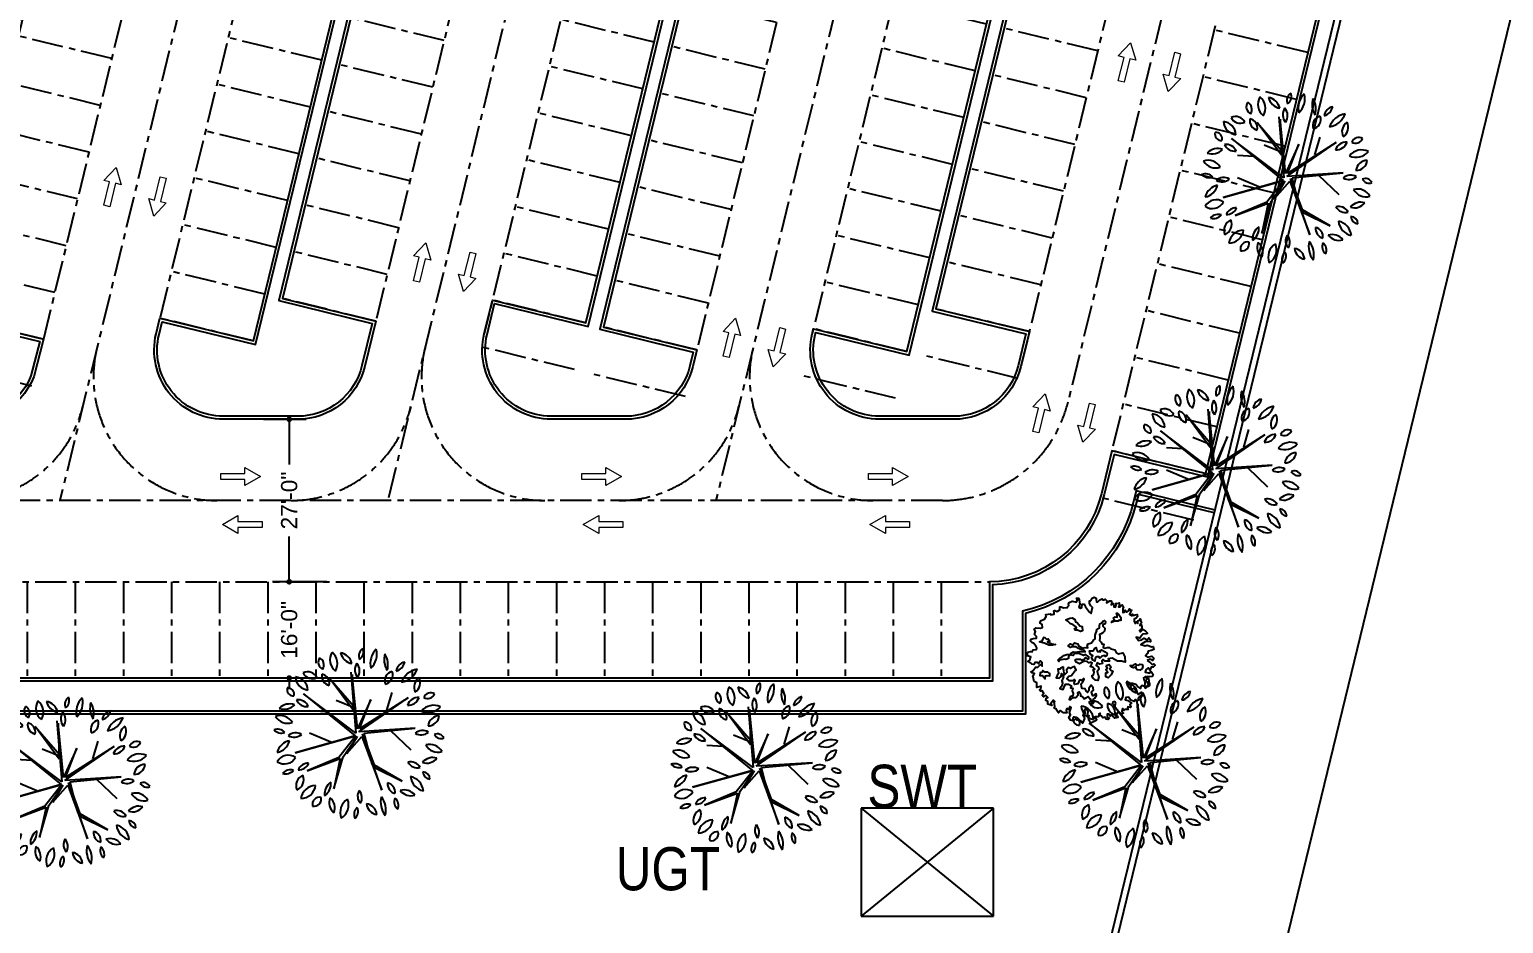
# Model space of a CAD drawing. Header units: inches. Extents: x -48022 to 80112, y -8164 to 5118.
# Drawn here: x 68149 to 71091, y -1528 to 255 of the extents above; entities that cross this region are included whole.
import ezdxf

# ---------------------------------------------------------------- set-up
doc = ezdxf.new("R2010")
doc.units = ezdxf.units.IN
doc.header["$LTSCALE"] = 10
doc.header["$PDMODE"] = 32
doc.linetypes.add('Amconstr', pattern=[9999, 9999, 0])
doc.linetypes.add('CENTER', pattern=[2, 1.25, -0.25, 0.25, -0.25])
doc.layers.add('07--DIM-3', color=3, linetype='Continuous', lineweight=35)
doc.layers.add('1_CAR', color=1, linetype='Continuous', lineweight=0)
for name, color, linetype in [('1_DIM', 1, 'Continuous'), ('1_TEXT', 3, 'Continuous'), ('FURN', 6, 'Continuous'), ('GC', 3, 'Continuous'), ('PLOT LINE', 3, 'Continuous'), ('ROAD CL', 251, 'CENTER'), ('roads & footpath', 161, 'Continuous'), ('trees', 109, 'Continuous'), ('WALL', 4, 'Continuous')]:
    doc.layers.add(name, color=color, linetype=linetype)
doc.styles.add('ARC_IMP 001 1_1', font='ARIALN.TTF', dxfattribs={"height": 0.078125})
doc.styles.get("Standard").update_dxf_attribs({"font": 'sanss___.ttf'})
doc.styles.add('TIME NEW', font='times.ttf')
doc.dimstyles.new('Copy of Dim 1-32', dxfattribs={"dimtxt": 120, "dimasz": 96, "dimexe": 96, "dimexo": 96, "dimgap": 24, "dimtad": 1, "dimdec": 0, "dimzin": 3, "dimdsep": 46, "dimlunit": 4, "dimtxsty": 'TIME NEW', "dimblk": 'ARCHTICK', "dimcen": 24, "dimdle": 96, "dimclrd": 1, "dimclre": 1, "dimclrt": 3, "dimadec": 0, "dimazin": 0, "dimtfac": 1, "dimtdec": 0, "dimtofl": 0, "dimtmove": 0, "dimatfit": 3, "dimfxl": 0, "dimtolj": 1, "dimtzin": 0, "dimarcsym": 0})
doc.dimstyles.new('STANDARD_WS', dxfattribs={"dimscale": 180, "dimtxt": 0.18, "dimasz": 0.0625, "dimexe": 0.1875, "dimexo": 0.0625, "dimgap": 0.09375, "dimtad": 0, "dimdec": 0, "dimzin": 3, "dimdsep": 46, "dimlunit": 4, "dimtxsty": 'Standard', "dimblk": 'DOT', "dimcen": 0.09375, "dimadec": 3, "dimazin": 0, "dimtfac": 1, "dimtdec": 0, "dimtofl": 0, "dimtmove": 1, "dimatfit": 3, "dimldrblk": 'CLOSED', "dimfxl": 0, "dimfrac": 2, "dimtolj": 1, "dimtzin": 3, "dimarcsym": 0})

# ---------------------------------------------------------------- blocks, each defined once
blk = doc.blocks.new('Arpls009')
at = {"color": 0, "linetype": 'ByBlock'}
for centre, radius, start, end in [((-0.1879, 0.4072), 0.0451, 146.81507, 244.01934), ((-0.2454, 0.3913), 0.0451, 326.81507, 64.01934), ((-0.0818, 0.4209), 0.0835, 149.47372, 231.75859), ((-0.2053, 0.3978), 0.0835, 329.47372, 51.75859), ((-0.1188, 0.3807), 0.0817, 12.30595, 79.6849), ((-0.0244, 0.4785), 0.0817, 192.30595, 259.6849), ((0.0543, 0.4431), 0.0524, 125.40933, 202.71009), ((-0.0244, 0.4656), 0.0524, 305.40933, 22.71009), ((0.1814, 0.3992), 0.1138, 133.81169, 194.30773), ((-0.0076, 0.4532), 0.1138, 313.81169, 14.30773), ((0.2618, 0.4218), 0.1143, 163.46423, 212.79056), ((0.056, 0.3924), 0.1143, 343.46423, 32.79056), ((-0.2939, 0.2921), 0.0582, 25.45365, 116.6852), ((-0.2675, 0.3691), 0.0582, 205.45365, 296.6852), ((0.045, 0.3605), 0.0664, 145.52478, 220.83273), ((-0.06, 0.3547), 0.0664, 325.52478, 40.83273), ((0.2086, 0.2975), 0.0573, 103.89139, 198.90395), ((0.1406, 0.3345), 0.0573, 283.89139, 18.90395), ((0.201, 0.4205), 0.0672, 284.10036, 348.46502), ((0.2832, 0.3419), 0.0672, 104.10036, 168.46502), ((0.2278, 0.406), 0.1178, 280.30051, 340.44765), ((0.3598, 0.2507), 0.1178, 100.30051, 160.44765), ((-0.3769, 0.2482), 0.0369, 163.49335, 274.46973), ((-0.4094, 0.2219), 0.0369, 343.49335, 94.46973), ((-0.3747, 0.2404), 0.0818, 3.31893, 83.19036), ((-0.2834, 0.3264), 0.0818, 183.31893, 263.19036), ((-0.1575, 0.3266), 0.0557, 168.8066, 257.6391), ((-0.2241, 0.283), 0.0557, 348.8066, 77.6391), ((0.3845, 0.2632), 0.064, 122.58174, 207.17999), ((0.293, 0.2879), 0.064, 302.58174, 27.17999), ((-0.3491, 0.1264), 0.0631, 22.57231, 98.33354), ((-0.3, 0.2131), 0.0631, 202.57231, 278.33354), ((0.3454, 0.1362), 0.0663, 86.02822, 161.36976), ((0.2872, 0.2236), 0.0663, 266.02822, 341.36976), ((0.4176, 0.184), 0.0446, 59.98145, 155.66759), ((0.3993, 0.241), 0.0446, 239.98145, 335.66759), ((-0.4516, 0.0173), 0.08, 30.94824, 110.57839), ((-0.4111, 0.1333), 0.08, 210.94824, 290.57839), ((-0.3989, 0.0802), 0.0847, 69.72014, 135.64891), ((-0.4301, 0.2189), 0.0847, 249.72014, 315.64891), ((0.4345, 0.0653), 0.0919, 64.73526, 140.57812), ((0.4027, 0.2068), 0.0919, 244.73526, 320.57812), ((0.4014, 0.1041), 0.0659, 270.25287, 353.52208), ((0.4672, 0.0308), 0.0659, 90.25287, 173.52208), ((-0.4709, -0.044), 0.063, 44.25765, 108.59266), ((-0.4458, 0.0597), 0.063, 224.25765, 288.59266), ((0.3704, -0.0534), 0.065, 58.87476, 131.21352), ((0.3611, 0.0511), 0.065, 238.87476, 311.21352), ((-0.3814, -0.138), 0.0923, 100.87616, 165.44791), ((-0.4882, -0.0241), 0.0923, 280.87616, 345.44791), ((-0.3635, -0.0721), 0.0699, 60.50949, 129.29199), ((-0.3733, 0.0428), 0.0699, 240.50949, 309.29199), ((0.4116, -0.1499), 0.0814, 29.1952, 106.7189), ((0.4593, -0.0323), 0.0814, 209.1952, 286.7189), ((0.4546, -0.0526), 0.0446, 28.19814, 112.19179), ((0.4771, 0.0098), 0.0446, 208.19814, 292.19179), ((-0.4068, -0.2036), 0.0728, 54.97446, 151.37923), ((-0.4289, -0.1091), 0.0728, 234.97446, 331.37923), ((0.3003, -0.2335), 0.0644, 28.80716, 103.91988), ((0.4294, -0.2199), 0.0753, 71.37117, 141.75354), ((0.3943, -0.1019), 0.0753, 251.37117, 321.75354), ((-0.3945, -0.2737), 0.0584, 71.81925, 140.08176), ((-0.421, -0.1808), 0.0584, 251.81925, 320.08176), ((-0.2964, -0.3071), 0.065, 113.47529, 203.45596), ((-0.3819, -0.2733), 0.065, 293.47529, 23.45596), ((-0.2917, -0.2402), 0.0625, 87.17243, 157.23647), ((-0.3462, -0.1536), 0.0625, 267.17243, 337.23647), ((0.3413, -0.1399), 0.0644, 208.80716, 283.91988), ((0.3967, -0.2432), 0.0968, 186.54869, 256.89113), ((0.2786, -0.3485), 0.0968, 6.54869, 76.89113), ((0.4147, -0.2278), 0.0422, 179.25572, 267.62866), ((0.3708, -0.2694), 0.0422, 359.25572, 87.62866), ((-0.2456, -0.3948), 0.0888, 91.63276, 172.02679), ((-0.3361, -0.2936), 0.0888, 271.63276, 352.02679), ((-0.117, -0.3551), 0.0799, 122.88731, 186.72533), ((-0.2398, -0.2973), 0.0799, 302.88731, 6.72533), ((0.0574, -0.3677), 0.0628, 148.78766, 221.59771), ((-0.0432, -0.3769), 0.0628, 328.78766, 41.59771), ((0.2261, -0.2967), 0.0586, 173.64998, 254.65145), ((0.1524, -0.3467), 0.0586, 353.64998, 74.65145), ((0.2624, -0.4126), 0.0806, 38.69621, 106.24154), ((0.3027, -0.2848), 0.0806, 218.69621, 286.24154), ((-0.2262, -0.4156), 0.041, 76.54191, 193.47743), ((-0.2566, -0.3852), 0.041, 256.54191, 13.47743), ((-0.094, -0.405), 0.0759, 159.11699, 230.36062), ((-0.2133, -0.4364), 0.0759, 339.11699, 50.36062), ((-0.0156, -0.4614), 0.0906, 122.11699, 201.72753), ((-0.1479, -0.4182), 0.0906, 302.11699, 21.72753), ((0.1166, -0.4051), 0.0705, 185.31956, 260.41897), ((0.0347, -0.4812), 0.0705, 5.31956, 80.41897), ((0.2511, -0.4027), 0.1233, 165.20711, 218.32175), ((0.0351, -0.4477), 0.1233, 345.20711, 38.32175), ((0.2599, -0.4013), 0.0536, 156.77542, 231.28797), ((0.1771, -0.422), 0.0536, 336.77542, 51.28797), ((0.0258, -0.4742), 0.0521, 129.74751, 206.0709), ((-0.0543, -0.4571), 0.0521, 309.74751, 26.0709)]:
    blk.add_arc(centre, radius, start, end, dxfattribs=at)
at = {"layer": 'trees', "color": 25, "linetype": 'ByBlock'}
for p, q in [((-0.0441, 0.3483), (-0.016, -0.0035)), ((-0.03, 0.1279), (-0.1696, 0.3167)), ((-0.1696, 0.3167), (-0.016, 0.1384)), ((-0.0054, 0.0211), (-0.0371, 0.3343)), ((-0.0371, 0.3343), (-0.03, 0.1279)), ((-0.016, -0.0035), (-0.3185, 0.2229)), ((-0.3185, 0.2229), (-0.0195, -0.0199)), ((-0.016, 0.1384), (-0.1297, 0.1842)), ((0.0708, 0.1912), (-0.0054, 0.0211)), ((0.0016, 0.0036), (0.2866, 0.2006)), ((0.2866, 0.2006), (0.0052, 0.0211)), ((0.0052, 0.0211), (0.0708, 0.1912)), ((0.1635, 0.129), (0.194, 0.2311)), ((-0.1871, 0.1185), (-0.2832, 0.1243)), ((0.3276, 0.0247), (0.0016, 0.0036)), ((0.0333, -0.0035), (0.3276, 0.0247)), ((0.1847, 0.0118), (0.3019, -0.0996)), ((-0.0195, -0.0199), (-0.3666, -0.1172)), ((-0.3666, -0.1172), (-0.016, -0.0199)), ((-0.1507, -0.0598), (-0.2832, -0.0035)), ((-0.016, -0.0199), (-0.1133, -0.1442)), ((-0.0898, -0.1407), (-0.0089, -0.0234)), ((-0.0089, -0.0234), (-0.0675, -0.1207)), ((-0.0675, -0.1207), (0.0192, -0.0234)), ((0.0192, -0.0234), (0.1341, -0.333)), ((0.1341, -0.333), (0.0227, -0.007)), ((0.0227, -0.007), (0.0955, -0.204)), ((0.0779, -0.1806), (0.0333, -0.0035)), ((-0.1133, -0.1442), (-0.2974, -0.2216)), ((-0.2974, -0.2216), (-0.1062, -0.1512)), ((-0.1438, -0.326), (-0.0898, -0.1407)), ((-0.1062, -0.1512), (-0.1438, -0.326)), ((0.2514, -0.2814), (0.0779, -0.1806)), ((0.0955, -0.204), (0.2514, -0.2814))]:
    blk.add_line(p, q, dxfattribs=at)
blk = doc.blocks.new('*U12')
at = {"layer": 'trees', "xscale": 345, "yscale": 345, "zscale": 345}
blk.add_blockref('Arpls009', (-0.5, 2), dxfattribs=at)
blk = doc.blocks.new('*U13')
at = {"layer": 'FURN', "color": 0, "linetype": 'ByBlock', "lineweight": -2}
for p in [(-993.6, -4080.8), (-1135.5, -4663.8), (-1277.4, -5246.7)]:
    blk.add_blockref('*U12', p, dxfattribs=at)
blk = doc.blocks.new('Arpls006')
at = {"color": 0, "linetype": 'ByBlock'}
for points in [[(0.447, -0.01), (0.473, -0.029), (0.486, -0.042), (0.499, -0.037), (0.509, -0.049), (0.495, -0.063), (0.479, -0.065), (0.468, -0.087), (0.453, -0.07), (0.436, -0.085), (0.431, -0.103), (0.468, -0.112), (0.459, -0.112), (0.477, -0.099), (0.493, -0.122), (0.486, -0.138), (0.466, -0.14), (0.45, -0.138), (0.441, -0.151), (0.432, -0.138), (0.418, -0.148), (0.423, -0.171), (0.447, -0.181), (0.452, -0.196), (0.466, -0.189), (0.464, -0.21), (0.455, -0.219), (0.437, -0.216), (0.421, -0.219), (0.404, -0.21), (0.395, -0.219), (0.393, -0.233), (0.373, -0.223), (0.355, -0.203), (0.328, -0.194), (0.305, -0.192), (0.285, -0.178), (0.294, -0.201), (0.325, -0.208), (0.314, -0.223), (0.325, -0.244), (0.337, -0.232), (0.362, -0.257), (0.377, -0.282), (0.4, -0.264), (0.409, -0.292), (0.391, -0.296), (0.373, -0.314), (0.382, -0.325), (0.362, -0.334), (0.352, -0.321), (0.341, -0.339), (0.316, -0.328), (0.298, -0.303), (0.275, -0.305), (0.271, -0.325), (0.291, -0.33), (0.32, -0.352), (0.307, -0.362), (0.318, -0.379), (0.314, -0.387), (0.291, -0.38), (0.289, -0.391), (0.294, -0.403), (0.282, -0.403), (0.267, -0.403), (0.261, -0.411), (0.248, -0.395), (0.244, -0.418), (0.257, -0.43), (0.237, -0.439), (0.23, -0.43), (0.207, -0.428), (0.196, -0.454), (0.209, -0.452), (0.212, -0.465), (0.185, -0.471), (0.178, -0.459), (0.158, -0.443), (0.15, -0.454), (0.14, -0.438), (0.126, -0.439), (0.126, -0.461), (0.146, -0.47), (0.135, -0.481), (0.119, -0.479), (0.108, -0.463), (0.092, -0.468), (0.08, -0.452), (0.06, -0.436), (0.071, -0.432), (0.056, -0.459), (0.031, -0.459), (0.024, -0.473), (0.037, -0.47), (0.045, -0.482), (0.04, -0.49), (-0.004, -0.511), (-0.02, -0.487), (-0.023, -0.463), (-0.017, -0.452), (-0.031, -0.441), (-0.026, -0.42), (-0.033, -0.402), (-0.046, -0.391), (-0.055, -0.411), (-0.05, -0.432), (-0.067, -0.447), (-0.06, -0.457), (-0.053, -0.473), (-0.069, -0.511), (-0.087, -0.493), (-0.101, -0.477), (-0.114, -0.487), (-0.126, -0.477), (-0.148, -0.491), (-0.166, -0.486), (-0.18, -0.465), (-0.166, -0.445), (-0.174, -0.425), (-0.166, -0.403), (-0.16, -0.387), (-0.171, -0.379), (-0.183, -0.403), (-0.194, -0.393), (-0.2, -0.406), (-0.196, -0.428), (-0.221, -0.428), (-0.246, -0.411), (-0.261, -0.428), (-0.271, -0.412), (-0.278, -0.398), (-0.296, -0.391), (-0.291, -0.38), (-0.294, -0.357), (-0.296, -0.344), (-0.291, -0.339), (-0.302, -0.327), (-0.323, -0.354), (-0.316, -0.37), (-0.348, -0.36), (-0.348, -0.339), (-0.364, -0.33), (-0.359, -0.311), (-0.347, -0.305), (-0.363, -0.289), (-0.38, -0.301), (-0.382, -0.301), (-0.393, -0.287), (-0.379, -0.275), (-0.393, -0.253), (-0.404, -0.255), (-0.412, -0.244), (-0.402, -0.239), (-0.4, -0.216), (-0.434, -0.225), (-0.434, -0.207), (-0.434, -0.189), (-0.445, -0.185), (-0.455, -0.178), (-0.458, -0.169), (-0.463, -0.14), (-0.468, -0.137), (-0.464, -0.133), (-0.454, -0.114), (-0.474, -0.108), (-0.482, -0.101), (-0.463, -0.09), (-0.445, -0.063), (-0.427, -0.063), (-0.404, -0.043), (-0.391, -0.056), (-0.391, -0.027), (-0.404, -0.013), (-0.422, -0.038), (-0.429, -0.027), (-0.45, -0.027), (-0.458, -0.043), (-0.475, -0.04), (-0.482, -0.033), (-0.506, -0.019), (-0.49, -0.008), (-0.482, 0.019), (-0.513, 0.026), (-0.507, 0.055), (-0.484, 0.062), (-0.472, 0.058), (-0.464, 0.074), (-0.438, 0.078), (-0.434, 0.09), (-0.441, 0.101), (-0.458, 0.126), (-0.475, 0.132), (-0.486, 0.144), (-0.48, 0.159), (-0.464, 0.164), (-0.436, 0.166), (-0.438, 0.18), (-0.454, 0.196), (-0.445, 0.221), (-0.455, 0.239), (-0.439, 0.25), (-0.409, 0.246), (-0.389, 0.253), (-0.393, 0.275), (-0.411, 0.289), (-0.4, 0.307), (-0.373, 0.32), (-0.361, 0.339), (-0.364, 0.357), (-0.325, 0.361), (-0.323, 0.354), (-0.296, 0.359), (-0.296, 0.37), (-0.298, 0.384), (-0.293, 0.388), (-0.291, 0.388), (-0.271, 0.381), (-0.25, 0.393), (-0.252, 0.4), (-0.25, 0.418), (-0.239, 0.418), (-0.221, 0.409), (-0.189, 0.411), (-0.189, 0.417), (-0.18, 0.429), (-0.182, 0.438), (-0.177, 0.452), (-0.153, 0.463), (-0.119, 0.454), (-0.11, 0.474), (-0.119, 0.485), (-0.103, 0.485), (-0.096, 0.472), (-0.092, 0.439), (-0.098, 0.415), (-0.087, 0.406), (-0.076, 0.413), (-0.072, 0.438), (-0.058, 0.439), (-0.046, 0.417), (-0.013, 0.374), (-0.001, 0.363), (0.01, 0.411), (-0.004, 0.425), (-0.015, 0.445), (-0.013, 0.466), (-0.003, 0.465)], [(-0.003, 0.465), (0.006, 0.486), (0.024, 0.495), (0.039, 0.485), (0.039, 0.472), (0.042, 0.458), (0.051, 0.458), (0.067, 0.474), (0.088, 0.481), (0.092, 0.472), (0.101, 0.472), (0.112, 0.479), (0.123, 0.465), (0.121, 0.45), (0.128, 0.452), (0.148, 0.465), (0.16, 0.466), (0.164, 0.45), (0.158, 0.433), (0.178, 0.443), (0.18, 0.417), (0.194, 0.415), (0.198, 0.433), (0.198, 0.447), (0.217, 0.445), (0.223, 0.449), (0.226, 0.433), (0.217, 0.418), (0.231, 0.418), (0.246, 0.433), (0.257, 0.418), (0.253, 0.404), (0.253, 0.39), (0.251, 0.371), (0.264, 0.375), (0.271, 0.39), (0.284, 0.375), (0.3, 0.388), (0.305, 0.4), (0.31, 0.39), (0.323, 0.39), (0.314, 0.374), (0.305, 0.357), (0.321, 0.345), (0.328, 0.359), (0.334, 0.347), (0.35, 0.354), (0.366, 0.357), (0.369, 0.341), (0.357, 0.327), (0.342, 0.32), (0.342, 0.304), (0.35, 0.284), (0.357, 0.298), (0.371, 0.284), (0.371, 0.306), (0.385, 0.311), (0.389, 0.322), (0.395, 0.302), (0.4, 0.289), (0.389, 0.279), (0.388, 0.268), (0.402, 0.273), (0.404, 0.255), (0.404, 0.244), (0.393, 0.237), (0.384, 0.228), (0.393, 0.217), (0.404, 0.228), (0.415, 0.236), (0.432, 0.223), (0.448, 0.207), (0.441, 0.201), (0.412, 0.198), (0.398, 0.182), (0.388, 0.166), (0.357, 0.176), (0.377, 0.148), (0.404, 0.153), (0.423, 0.166), (0.447, 0.155), (0.459, 0.169), (0.472, 0.153), (0.472, 0.137), (0.45, 0.141), (0.429, 0.137), (0.396, 0.116), (0.429, 0.105), (0.447, 0.112), (0.484, 0.098), (0.493, 0.1), (0.499, 0.078), (0.479, 0.068), (0.455, 0.064), (0.448, 0.044), (0.432, 0.026), (0.45, 0.015), (0.484, 0.024), (0.499, 0.008), (0.488, -0.01), (0.47, -0.001), (0.447, -0.01)]]:
    blk.add_lwpolyline(points, dxfattribs=at)
for points in [[(0.175, 0.325), (0.191, 0.338), (0.207, 0.336), (0.207, 0.352), (0.2, 0.368), (0.209, 0.368), (0.221, 0.356), (0.237, 0.331), (0.235, 0.307), (0.226, 0.311), (0.212, 0.304), (0.187, 0.302), (0.162, 0.291), (0.166, 0.304), (0.185, 0.314)], [(-0.171, 0.327), (-0.153, 0.329), (-0.13, 0.316), (-0.126, 0.298), (-0.112, 0.291), (-0.092, 0.266), (-0.073, 0.261), (-0.069, 0.227), (-0.085, 0.22), (-0.11, 0.23), (-0.126, 0.23), (-0.133, 0.245), (-0.119, 0.25), (-0.126, 0.261), (-0.146, 0.277), (-0.167, 0.281), (-0.187, 0.302), (-0.203, 0.314)], [(-0.377, 0.177), (-0.357, 0.159), (-0.343, 0.162), (-0.332, 0.144), (-0.35, 0.137), (-0.314, 0.123), (-0.285, 0.116), (-0.31, 0.112), (-0.339, 0.112), (-0.368, 0.126), (-0.413, 0.139), (-0.388, 0.148)], [(-0.371, -0.103), (-0.386, -0.09), (-0.391, -0.103), (-0.409, -0.11), (-0.411, -0.13), (-0.389, -0.131), (-0.368, -0.158), (-0.366, -0.133), (-0.352, -0.13), (-0.33, -0.133), (-0.33, -0.115), (-0.348, -0.105)], [(0.309, -0.051), (0.32, -0.052), (0.336, -0.049), (0.352, -0.038), (0.356, -0.045), (0.379, -0.049), (0.391, -0.04), (0.407, -0.044), (0.411, -0.058), (0.407, -0.076), (0.389, -0.087), (0.366, -0.085), (0.363, -0.083), (0.359, -0.074), (0.359, -0.062), (0.338, -0.07), (0.32, -0.063)], [(0.196, -0.351), (0.185, -0.337), (0.171, -0.343), (0.169, -0.355), (0.182, -0.366), (0.187, -0.379)]]:
    blk.add_lwpolyline(points, close=True, dxfattribs=at)
at = {"layer": 'trees', "color": 32, "linetype": 'ByBlock'}
for points in [[(-0.266, -0.009), (-0.248, 0.01), (-0.23, 0.021), (-0.219, 0.028), (-0.196, 0.037), (-0.169, 0.039), (-0.164, 0.046), (-0.142, 0.057), (-0.124, 0.055), (-0.094, 0.061), (-0.076, 0.062), (-0.049, 0.059), (-0.058, 0.069), (-0.08, 0.077), (-0.103, 0.084), (-0.121, 0.098), (-0.153, 0.098), (-0.165, 0.094), (-0.185, 0.107), (-0.167, 0.123), (-0.146, 0.114), (-0.135, 0.13), (-0.108, 0.123), (-0.101, 0.107), (-0.076, 0.094), (-0.07, 0.087), (-0.049, 0.094), (-0.027, 0.089), (-0.033, 0.109), (-0.026, 0.121), (0.003, 0.13), (0.014, 0.148), (0.032, 0.161), (0.032, 0.19), (0.037, 0.206), (0.044, 0.225), (0.039, 0.232), (0.049, 0.243), (0.065, 0.25), (0.065, 0.266), (0.067, 0.281), (0.092, 0.295), (0.091, 0.302), (0.105, 0.309), (0.114, 0.3), (0.112, 0.281), (0.092, 0.274), (0.091, 0.264), (0.096, 0.259), (0.107, 0.247), (0.105, 0.222), (0.091, 0.209), (0.08, 0.202), (0.065, 0.197), (0.067, 0.184), (0.067, 0.166), (0.065, 0.148), (0.078, 0.136), (0.083, 0.123), (0.101, 0.12), (0.094, 0.094), (0.107, 0.087), (0.126, 0.094), (0.144, 0.094), (0.157, 0.082), (0.187, 0.075), (0.198, 0.053), (0.216, 0.043), (0.253, 0.051), (0.268, 0.018), (0.271, -0.024), (0.241, -0.017), (0.209, -0.017), (0.166, 0.007), (0.134, 0.003), (0.146, -0.017), (0.112, -0.017), (0.094, -0.004), (0.085, -0.017), (0.089, -0.035), (0.065, -0.04), (0.046, -0.029), (0.04, -0.051), (0.057, -0.065), (0.06, -0.083), (0.048, -0.099), (0.053, -0.119), (0.06, -0.142), (0.053, -0.17), (0.033, -0.167), (0.014, -0.153), (0.005, -0.133), (0.019, -0.124), (0.024, -0.104), (0.014, -0.084), (0.028, -0.081), (0.016, -0.067), (-0.008, -0.058), (0.003, -0.042), (0.008, -0.029), (-0.001, -0.025), (-0.02, -0.029), (-0.033, -0.018), (-0.054, -0.015), (-0.07, -0.024), (-0.094, -0.038), (-0.121, -0.025), (-0.128, -0.009), (-0.117, 0), (-0.09, 0), (-0.078, -0.009), (-0.058, 0), (-0.047, 0.012), (-0.031, 0), (-0.019, 0.005), (-0.02, 0.018), (-0.031, 0.026), (-0.045, 0.037), (-0.062, 0.03), (-0.074, 0.035), (-0.103, 0.044), (-0.133, 0.043), (-0.144, 0.03), (-0.165, 0.034), (-0.183, 0.023), (-0.182, 0.005), (-0.203, -0.004), (-0.217, 0.001), (-0.25, -0.008), (-0.258, -0.018)], [(0.019, 0.066), (0.028, 0.087), (0.039, 0.093), (0.042, 0.078), (0.049, 0.062), (0.074, 0.057), (0.065, 0.067), (0.082, 0.073), (0.112, 0.058), (0.126, 0.046), (0.125, 0.03), (0.11, 0.021), (0.105, 0.028), (0.085, 0.023), (0.065, 0.008), (0.062, 0.019), (0.042, 0.019), (0.031, 0.005), (0.028, -0.015), (0.012, -0.008), (0.003, 0.015), (0.013, 0.026), (-0.008, 0.039), (-0.015, 0.066)], [(-0.223, -0.062), (-0.243, -0.072), (-0.248, -0.079), (-0.266, -0.081), (-0.261, -0.115), (-0.273, -0.13), (-0.28, -0.148), (-0.255, -0.151), (-0.241, -0.138), (-0.237, -0.115), (-0.221, -0.142), (-0.234, -0.174), (-0.23, -0.192), (-0.234, -0.216), (-0.25, -0.235), (-0.228, -0.241), (-0.219, -0.228), (-0.207, -0.201), (-0.182, -0.199), (-0.157, -0.214), (-0.165, -0.228), (-0.148, -0.232), (-0.153, -0.253), (-0.144, -0.273), (-0.146, -0.293), (-0.169, -0.3), (-0.176, -0.321), (-0.162, -0.321), (-0.148, -0.307), (-0.123, -0.307), (-0.105, -0.285), (-0.106, -0.266), (-0.096, -0.262), (-0.085, -0.277), (-0.085, -0.294), (-0.069, -0.298), (-0.056, -0.316), (-0.044, -0.309), (-0.024, -0.298), (-0.012, -0.314), (0.003, -0.336), (0.001, -0.357), (0.012, -0.355), (0.023, -0.337), (0.015, -0.323), (0.028, -0.312), (0.042, -0.289), (0.04, -0.277), (0.028, -0.282), (0.013, -0.294), (0.008, -0.28), (0.001, -0.26), (0.019, -0.248), (0.015, -0.228), (-0.001, -0.207), (-0.008, -0.217), (-0.019, -0.235), (-0.02, -0.251), (-0.03, -0.266), (-0.038, -0.259), (-0.048, -0.237), (-0.074, -0.235), (-0.078, -0.219), (-0.08, -0.198), (-0.067, -0.18), (-0.056, -0.162), (-0.062, -0.155), (-0.078, -0.171), (-0.089, -0.165), (-0.099, -0.178), (-0.108, -0.196), (-0.135, -0.203), (-0.137, -0.189), (-0.128, -0.174), (-0.137, -0.162), (-0.149, -0.173), (-0.173, -0.174), (-0.194, -0.155), (-0.178, -0.137), (-0.157, -0.131), (-0.148, -0.115), (-0.135, -0.099), (-0.121, -0.088), (-0.128, -0.07), (-0.135, -0.058), (-0.148, -0.065), (-0.165, -0.074), (-0.183, -0.067), (-0.198, -0.085), (-0.196, -0.106), (-0.214, -0.124), (-0.219, -0.094), (-0.223, -0.081)], [(0.119, -0.051), (0.142, -0.042), (0.158, -0.063), (0.148, -0.078), (0.155, -0.087), (0.173, -0.097), (0.158, -0.124), (0.135, -0.148), (0.117, -0.142), (0.117, -0.11), (0.133, -0.106), (0.115, -0.085), (0.13, -0.076)]]:
    blk.add_lwpolyline(points, close=True, dxfattribs=at)
blk = doc.blocks.new('_ArchTick')
at = {"color": 0, "const_width": 0.15}
blk.add_lwpolyline([(-0.5, -0.5), (0.5, 0.5)], dxfattribs=at)
blk = doc.blocks.new('*D19')
at = {"layer": '07--DIM-3', "color": 1, "linetype": 'Amconstr', "lineweight": -2, "transparency": 16777216}
for p, q in [((72203.9, 4792.7), (70538.1, -2049.4)), ((71955, 4754.5), (72274.5, 4676.7)), ((70334.6, -1901), (70654.1, -1978.8))]:
    blk.add_line(p, q, dxfattribs=at)
at = {"layer": 'Defpoints', "color": 0, "linetype": 'Amconstr', "transparency": 16777216}
for p in [(71861.8, 4777.2), (70241.3, -1878.3), (70560.8, -1956.1)]:
    blk.add_point(p, dxfattribs=at)
at = {"layer": '07--DIM-3', "color": 1, "linetype": 'Amconstr', "lineweight": -2, "transparency": 16777216, "xscale": 96, "yscale": 96, "zscale": 96}
for p, rotation in [((72181.2, 4699.4), 76.31633277779137), ((70560.8, -1956.1), 256.3163327777914)]:
    blk.add_blockref('_ArchTick', p, dxfattribs=dict(at, rotation=rotation))
at = {"layer": '07--DIM-3', "color": 3, "linetype": 'Amconstr', "lineweight": 25, "transparency": 16777216, "insert": (71288.2, 1391.8), "char_height": 120, "attachment_point": 5, "rotation": 76.3163, "style": 'TIME NEW'}
blk.add_mtext('\\A1;570\'-10"', dxfattribs=at)
blk = doc.blocks.new('*U85')
at = {"layer": 'ROAD CL', "ltscale": 5}
blk.add_line((96.4, 0), (96.4, -192), dxfattribs=at)
blk = doc.blocks.new('*U86')
at = {"layer": 'WALL', "color": 0, "linetype": 'ByBlock', "lineweight": -2, "transparency": 16777216, "rotation": 256.3163327777917}
for p in [(68972.2, 2902.1), (68949.4, 2808.8), (68926.7, 2715.5), (68904, 2622.3), (68881.3, 2529), (68858.6, 2435.7), (68835.9, 2342.4), (68813.2, 2249.2), (68790.5, 2155.9), (68767.8, 2062.6), (68745.1, 1969.3), (68722.3, 1876.1), (68699.6, 1782.8), (68676.9, 1689.5), (68654.2, 1596.2), (68631.5, 1502.9), (68608.8, 1409.7), (68586.1, 1316.4), (68563.4, 1223.1), (68540.7, 1129.8), (68518, 1036.6), (68495.2, 943.3), (68472.5, 850), (68449.8, 756.7), (68427.1, 663.5), (68404.4, 570.2), (68381.7, 476.9), (68359, 383.6), (68336.3, 290.4), (68313.6, 197.1), (68290.9, 103.8), (68268.1, 10.5), (68245.4, -82.7), (68222.7, -176), (68200, -269.3), (68177.3, -362.6)]:
    blk.add_blockref('*U85', p, dxfattribs=at)
blk = doc.blocks.new('*U87')
at = {"layer": 'ROAD CL', "ltscale": 5}
blk.add_line((96.3, 0), (96.3, -192), dxfattribs=at)
blk = doc.blocks.new('*U88')
at = {"layer": 'WALL', "color": 0, "linetype": 'ByBlock', "lineweight": -2, "transparency": 16777216, "rotation": 256.3163001479201}
for p in [(69590.1, 2751.5), (69567.4, 2658.2), (69544.6, 2564.9), (69521.9, 2471.7), (69499.2, 2378.4), (69476.5, 2285.1), (69453.8, 2191.8), (69431.1, 2098.6), (69408.4, 2005.3), (69385.7, 1912), (69363, 1818.7), (69340.3, 1725.5), (69317.5, 1632.2), (69294.8, 1538.9), (69272.1, 1445.6), (69249.4, 1352.4), (69226.7, 1259.1), (69204, 1165.8), (69181.3, 1072.5), (69158.6, 979.3), (69135.9, 886), (69113.2, 792.7), (69090.4, 699.4), (69067.7, 606.2), (69045, 512.9), (69022.3, 419.6), (68999.6, 326.3), (68976.9, 233.1), (68954.2, 139.8), (68931.5, 46.5), (68908.8, -46.8), (68886.1, -140), (68863.3, -233.3)]:
    blk.add_blockref('*U87', p, dxfattribs=at)
blk = doc.blocks.new('*U89')
at = {"layer": 'ROAD CL', "ltscale": 5}
blk.add_line((95.8, 192), (95.8, 0), dxfattribs=at)
blk = doc.blocks.new('*U90')
at = {"layer": 'WALL', "color": 0, "linetype": 'ByBlock', "lineweight": -2, "transparency": 16777216, "rotation": 256.3163327777917}
for p in [(69181.9, 2850.3), (69159.2, 2757.1), (69136.4, 2663.8), (69113.7, 2570.5), (69091, 2477.2), (69068.3, 2384), (69045.6, 2290.7), (69022.9, 2197.4), (69000.2, 2104.1), (68977.5, 2010.9), (68954.8, 1917.6), (68932.1, 1824.3), (68909.3, 1731), (68886.6, 1637.8), (68863.9, 1544.5), (68841.2, 1451.2), (68818.5, 1357.9), (68795.8, 1264.7), (68773.1, 1171.4), (68750.4, 1078.1), (68727.7, 984.8), (68705, 891.6), (68682.2, 798.3), (68659.5, 705), (68636.8, 611.7), (68614.1, 518.5), (68591.4, 425.2), (68568.7, 331.9), (68546, 238.6), (68523.3, 145.4), (68500.6, 52.1), (68477.9, -41.2), (68455.1, -134.5), (68432.4, -227.7)]:
    blk.add_blockref('*U89', p, dxfattribs=at)
blk = doc.blocks.new('*U91')
at = {"layer": 'ROAD CL', "ltscale": 5}
blk.add_line((95.8, 192), (95.8, 0), dxfattribs=at)
blk = doc.blocks.new('*U92')
at = {"layer": 'WALL', "color": 0, "linetype": 'ByBlock', "lineweight": -2, "transparency": 16777216, "rotation": 256.3163327777918}
for p in [(69799.8, 2699.9), (69777.1, 2606.6), (69754.4, 2513.3), (69731.7, 2420.1), (69709, 2326.8), (69686.3, 2233.5), (69663.5, 2140.2), (69640.8, 2047), (69618.1, 1953.7), (69595.4, 1860.4), (69572.7, 1767.1), (69550, 1673.9), (69527.3, 1580.6), (69504.6, 1487.3), (69481.9, 1394), (69459.2, 1300.8), (69436.4, 1207.5), (69413.7, 1114.2), (69391, 1020.9), (69368.3, 927.7), (69345.6, 834.4), (69322.9, 741.1), (69300.2, 647.8), (69277.5, 554.6), (69254.8, 461.3), (69232.1, 368), (69209.4, 274.7), (69186.6, 181.5), (69163.9, 88.2), (69141.2, -5.1), (69118.5, -98.4), (69095.8, -191.6), (69073.1, -284.9)]:
    blk.add_blockref('*U91', p, dxfattribs=at)
blk = doc.blocks.new('*U93')
at = {"layer": 'ROAD CL', "ltscale": 5}
blk.add_line((96.3, 0), (96.3, -192), dxfattribs=at)
blk = doc.blocks.new('*U94')
at = {"layer": 'WALL', "color": 0, "linetype": 'ByBlock', "lineweight": -2, "transparency": 16777216, "rotation": 256.3163327777918}
for p in [(70208, 2601), (70185.3, 2507.8), (70162.6, 2414.5), (70139.9, 2321.2), (70117.2, 2227.9), (70094.5, 2134.7), (70071.8, 2041.4), (70049, 1948.1), (70026.3, 1854.8), (70003.6, 1761.6), (69980.9, 1668.3), (69958.2, 1575), (69935.5, 1481.7), (69912.8, 1388.5), (69890.1, 1295.2), (69867.4, 1201.9), (69844.7, 1108.6), (69821.9, 1015.4), (69799.2, 922.1), (69776.5, 828.8), (69753.8, 735.5), (69731.1, 642.3), (69708.4, 549), (69685.7, 455.7), (69663, 362.4), (69640.3, 269.2), (69617.6, 175.9), (69594.8, 82.6), (69572.1, -10.7), (69549.4, -103.9), (69526.7, -197.2), (69504, -290.5), (69481.3, -383.8)]:
    blk.add_blockref('*U93', p, dxfattribs=at)
blk = doc.blocks.new('*U95')
at = {"layer": 'ROAD CL', "ltscale": 5}
blk.add_line((95.8, 192), (95.8, 0), dxfattribs=at)
blk = doc.blocks.new('*U96')
at = {"layer": 'WALL', "color": 0, "linetype": 'ByBlock', "lineweight": -2, "transparency": 16777216, "rotation": 256.3163327777918}
for p in [(70417.8, 2549.4), (70395, 2456.2), (70372.3, 2362.9), (70349.6, 2269.6), (70326.9, 2176.3), (70304.2, 2083.1), (70281.5, 1989.8), (70258.8, 1896.5), (70236.1, 1803.2), (70213.4, 1710), (70190.7, 1616.7), (70167.9, 1523.4), (70145.2, 1430.1), (70122.5, 1336.9), (70099.8, 1243.6), (70077.1, 1150.3), (70054.4, 1057), (70031.7, 963.8), (70009, 870.5), (69986.3, 777.2), (69963.6, 683.9), (69940.8, 590.7), (69918.1, 497.4), (69895.4, 404.1), (69872.7, 310.8), (69850, 217.6), (69827.3, 124.3), (69804.6, 31), (69781.9, -62.3), (69759.2, -155.6), (69736.5, -248.8), (69713.7, -342.1)]:
    blk.add_blockref('*U95', p, dxfattribs=at)
blk = doc.blocks.new('*U97')
at = {"layer": 'ROAD CL', "ltscale": 5}
blk.add_line((96, 0), (96, -192), dxfattribs=at)
blk = doc.blocks.new('*U98')
at = {"layer": 'WALL', "color": 0, "linetype": 'ByBlock', "lineweight": -2, "transparency": 16777216, "rotation": 256.3163327777916}
for p in [(70826, 2450.6), (70803.2, 2357.3), (70780.5, 2264), (70757.8, 2170.8), (70735.1, 2077.5), (70712.4, 1984.2), (70689.7, 1890.9), (70667, 1797.7), (70644.3, 1704.4), (70621.6, 1611.1), (70598.9, 1517.8), (70576.2, 1424.6), (70553.4, 1331.3), (70530.7, 1238), (70508, 1144.7), (70485.3, 1051.5), (70462.6, 958.2), (70439.9, 864.9), (70417.2, 771.6), (70394.5, 678.4), (70371.8, 585.1), (70349.1, 491.8), (70326.3, 398.5), (70303.6, 305.3), (70280.9, 212), (70258.2, 118.7), (70235.5, 25.4), (70212.8, -67.8), (70190.1, -161.1), (70167.4, -254.4), (70144.7, -347.7)]:
    blk.add_blockref('*U97', p, dxfattribs=at)
blk = doc.blocks.new('*U99')
at = {"layer": 'ROAD CL', "ltscale": 5}
blk.add_line((96, 192), (96, 0), dxfattribs=at)
blk = doc.blocks.new('*U100')
at = {"layer": 'WALL', "color": 0, "linetype": 'ByBlock', "lineweight": -2, "transparency": 16777216, "rotation": 256.3163327777997}
for p in [(71035.8, 2399.5), (71013.1, 2306.2), (70990.4, 2212.9), (70967.7, 2119.7), (70945, 2026.4), (70922.3, 1933.1), (70899.6, 1839.8), (70876.9, 1746.6), (70854.1, 1653.3), (70831.4, 1560), (70808.7, 1466.7), (70786, 1373.5), (70763.3, 1280.2), (70740.6, 1186.9), (70717.9, 1093.6), (70695.2, 1000.4), (70672.5, 907.1), (70649.8, 813.8), (70627.1, 720.5), (70604.3, 627.3), (70581.6, 534), (70558.9, 440.7), (70536.2, 347.4), (70513.5, 254.2), (70490.8, 160.9), (70468.1, 67.6), (70445.4, -25.7), (70422.7, -118.9), (70400, -212.2), (70377.2, -305.5), (70354.5, -398.8), (70331.8, -492), (70309.1, -585.3)]:
    blk.add_blockref('*U99', p, dxfattribs=at)
blk = doc.blocks.new('*U101')
at = {"layer": 'ROAD CL', "ltscale": 5}
blk.add_line((96, 0), (96, 192), dxfattribs=at)
blk = doc.blocks.new('*U102')
at = {"layer": 'WALL', "color": 0, "linetype": 'ByBlock', "lineweight": -2, "transparency": 16777216, "rotation": 180}
for p in [(67760.8, -846.5), (67856.8, -846.5), (67952.8, -846.5), (68048.8, -846.5), (68144.8, -846.5), (68240.8, -846.5), (68336.8, -846.5), (68432.8, -846.5), (68528.8, -846.5), (68624.8, -846.5), (68720.8, -846.5), (68816.8, -846.5), (68912.8, -846.5), (69008.8, -846.5), (69104.8, -846.5), (69200.8, -846.5), (69296.8, -846.5), (69392.8, -846.5), (69488.8, -846.5), (69584.8, -846.5), (69680.8, -846.5), (69776.8, -846.5), (69872.8, -846.5), (69968.8, -846.5), (70064.8, -846.5)]:
    blk.add_blockref('*U101', p, dxfattribs=at)
blk = doc.blocks.new('_Dot')
at = {"color": 0, "linetype": 'ByBlock', "lineweight": -2}
blk.add_line((-0.5, 0), (-1, 0), dxfattribs=at)
at = {"color": 0, "linetype": 'ByBlock', "const_width": 0.5}
blk.add_lwpolyline([(-0.25, 0, 1), (0.25, 0, 1)], format="xyb", close=True, dxfattribs=at)
blk = doc.blocks.new('*D164')
at = {"layer": '1_DIM', "color": 0, "lineweight": -2, "transparency": 16777216}
for p, q in [((68616.3, -522.5), (68701.6, -522.5)), ((68667.8, -533.8), (68667.8, -612.9)), ((68667.8, -835.3), (68667.8, -756.2)), ((68742.6, -846.5), (68634.1, -846.5))]:
    blk.add_line(p, q, dxfattribs=at)
at = {"layer": 'Defpoints', "color": 0, "transparency": 16777216}
for p in [(68605, -522.5), (68667.8, -846.5), (68753.8, -846.5)]:
    blk.add_point(p, dxfattribs=at)
at = {"layer": '1_DIM', "color": 0, "lineweight": -2, "transparency": 16777216, "xscale": 11.25, "yscale": 11.25, "zscale": 11.25}
for p, rotation in [((68667.8, -522.5), 90), ((68667.8, -846.5), 270)]:
    blk.add_blockref('_Dot', p, dxfattribs=dict(at, rotation=rotation))
at = {"layer": '1_DIM', "color": 0, "transparency": 16777216, "insert": (68667.8, -684.5), "char_height": 32.4, "attachment_point": 5, "rotation": 90}
blk.add_mtext('\\A1;27\'-0"', dxfattribs=at)
blk = doc.blocks.new('_Closed')
at = {"color": 0, "linetype": 'ByBlock', "lineweight": -2}
for p, q in [((-1, 0.17), (0, 0)), ((-1, 0.17), (-1, -0.17)), ((0, 0), (-1, -0.17)), ((0, 0), (-1, 0))]:
    blk.add_line(p, q, dxfattribs=at)
blk = doc.blocks.new('*D165')
at = {"layer": '1_DIM', "color": 0, "lineweight": -2, "transparency": 16777216}
for p, q in [((68742.6, -846.5), (68634.1, -846.5)), ((68667.8, -835.3), (68667.8, -824)), ((68733.4, -1038.5), (68634.1, -1038.5)), ((68667.8, -1049.8), (68667.8, -1061))]:
    blk.add_line(p, q, dxfattribs=at)
at = {"layer": 'Defpoints', "color": 0, "transparency": 16777216}
for p in [(68753.8, -846.5), (68667.8, -1038.5), (68744.6, -1038.5)]:
    blk.add_point(p, dxfattribs=at)
at = {"layer": '1_DIM', "color": 0, "lineweight": -2, "transparency": 16777216, "xscale": 11.25, "yscale": 11.25, "zscale": 11.25}
for p, rotation in [((68667.8, -846.5), 270), ((68667.8, -1038.5), 90)]:
    blk.add_blockref('_Dot', p, dxfattribs=dict(at, rotation=rotation))
at = {"layer": '1_DIM', "color": 0, "transparency": 16777216, "insert": (68667.8, -942.5), "char_height": 32.4, "attachment_point": 5, "rotation": 90}
blk.add_mtext('\\A1;16\'-0"', dxfattribs=at)

msp = doc.modelspace()

# ---------------------------------------------------------------- linework, layer by layer
at = {"layer": '1_CAR'}
for points in [[(70322, 152.6), (70333.4, 199.2), (70321.7, 202), (70346.6, 228.1), (70356.7, 193.5), (70345, 196.4), (70333.7, 149.7)], [(70446.4, 206.6), (70435, 160), (70446.7, 157.2), (70421.8, 131.1), (70411.7, 165.7), (70423.3, 162.8), (70434.7, 209.5)], [(68297.9, -95.6), (68309.2, -49), (68297.6, -46.2), (68322.4, -20.1), (68332.5, -54.7), (68320.9, -51.8), (68309.5, -98.5)], [(68422.2, -41.6), (68410.8, -88.2), (68422.5, -91), (68397.6, -117.1), (68387.5, -82.5), (68399.2, -85.4), (68410.5, -38.7)], [(68915.8, -246.1), (68927.2, -199.5), (68915.5, -196.6), (68940.4, -170.6), (68950.5, -205.1), (68938.8, -202.3), (68927.5, -248.9)], [(69040.1, -192), (69028.8, -238.7), (69040.4, -241.5), (69015.6, -267.5), (69005.5, -233), (69017.1, -235.8), (69028.5, -189.2)], [(69533.8, -396.5), (69545.1, -349.9), (69533.5, -347.1), (69558.3, -321), (69568.4, -355.6), (69556.8, -352.7), (69545.4, -399.4)], [(69658.1, -342.5), (69646.7, -389.1), (69658.4, -392), (69633.5, -418), (69623.4, -383.4), (69635.1, -386.3), (69646.4, -339.6)], [(70151.7, -547), (70163.1, -500.4), (70151.4, -497.5), (70176.3, -471.5), (70186.4, -506), (70174.7, -503.2), (70163.4, -549.8)], [(70276, -492.9), (70264.7, -539.6), (70276.3, -542.4), (70251.5, -568.4), (70241.4, -533.9), (70253, -536.7), (70264.4, -490.1)], [(68531.5, -630.5), (68579.5, -630.5), (68579.5, -618.5), (68610.7, -636.5), (68579.5, -654.5), (68579.5, -642.5), (68531.5, -642.5)], [(69251.5, -630.5), (69299.5, -630.5), (69299.5, -618.5), (69330.7, -636.5), (69299.5, -654.5), (69299.5, -642.5), (69251.5, -642.5)], [(69823.3, -630.5), (69871.3, -630.5), (69871.3, -618.5), (69902.5, -636.5), (69871.3, -654.5), (69871.3, -642.5), (69823.3, -642.5)], [(68613.5, -738.5), (68565.5, -738.5), (68565.5, -750.5), (68534.3, -732.5), (68565.5, -714.5), (68565.5, -726.5), (68613.5, -726.5)], [(69333.5, -738.5), (69285.5, -738.5), (69285.5, -750.5), (69254.3, -732.5), (69285.5, -714.5), (69285.5, -726.5), (69333.5, -726.5)], [(69905.2, -738.5), (69857.2, -738.5), (69857.2, -750.5), (69826.1, -732.5), (69857.2, -714.5), (69857.2, -726.5), (69905.2, -726.5)]]:
    msp.add_lwpolyline(points, close=True, dxfattribs=at)
at = {"layer": 'GC', "linetype": 'Amconstr', "lineweight": 25}
msp.add_lwpolyline([(69809.1, -1513.7), (70073.1, -1513.7), (70073.1, -1297.7), (69809.1, -1297.7)], close=True, dxfattribs=at)
for points in [[(69809.1, -1297.7), (70073.1, -1513.7)], [(70073.1, -1297.7), (69809.1, -1513.7)]]:
    msp.add_lwpolyline(points, dxfattribs=at)
at = {"layer": 'PLOT LINE'}
msp.add_line((70231.9, -1866.3), (71845.9, 4762.9), dxfattribs=at)
msp.add_lwpolyline([(71861.8, 4777.2), (70241.3, -1878.3), (66535.1, -1878.3), (66535.1, -1767.3)], dxfattribs=at)
at = {"layer": 'ROAD CL', "ltscale": 5}
msp.add_line((67760.8, -846.5), (70064.8, -846.5), dxfattribs=at)
at = {"layer": 'ROAD CL', "color": 1, "ltscale": 5}
msp.add_lwpolyline([(68660, 3243.5), (70741.2, 2736.7, -0.415405), (70930.6, 2424), (70221.8, -487.6, -0.345872), (69971.1, -684.5), (66973.1, -684.5)], format="xyb", dxfattribs=at)
at = {"layer": 'ROAD CL', "ltscale": 5}
for points in [[(69138.1, 3127.1), (68210.1, -684.5)], [(69756, 2976.6), (68864.6, -684.5)], [(68972.2, 2902.1), (68177.2, -363)], [(69181.9, 2850.3), (68409.8, -320.8)], [(70374, 2826.2), (69519.2, -684.5)], [(69590.1, 2751.5), (68841.3, -323.9)], [(69799.8, 2699.9), (69056.8, -351.9)], [(70208, 2601), (69473.2, -417.2)], [(70417.8, 2549.4), (69711.4, -351.9)], [(70826, 2450.6), (70127.7, -417.2)], [(71035.8, 2399.5), (70309.1, -585.3)]]:
    msp.add_lwpolyline(points, dxfattribs=at)
for centre, start, end in [((68523.1, -438.5), 166.3163, 270), ((69177.7, -438.5), 166.3163, 270), ((69832.3, -438.5), 166.3163, 270), ((68016.8, -438.5), 270, 346.3163), ((68671.3, -438.5), 270, 346.3163), ((69325.9, -438.5), 270, 346.3163)]:
    msp.add_arc(centre, 246, start, end, dxfattribs=at)
at = {"layer": 'roads & footpath'}
for points in [[(68716, 2965.8, -1.032348), (68972.2, 2902.1), (68785.5, 2947.1), (67990.7, -317.5), (68177.2, -363), (68157.9, -437.8, -0.938473), (67906.4, -359.3), (68716, 2965.8)], [(70911, 2825, -0.408511), (71076.7, 2541.8), (71043.1, 2403.9), (71229.6, 2358.5), (70500.1, -638), (70313.5, -592.6), (70294.1, -672.4, -0.338771), (70070.8, -852.5), (70070.8, -1044.5), (67754.8, -1044.5), (67754.8, -852.5), (67091.3, -852.5, 0.282433), (66891.6, -975.1, -0.165098), (66596.4, -1263.6, 0.2887), (66469.1, -1465.6), (66469.1, -1749.3)], [(70903.7, 2820.7, -0.416021), (71070.8, 2543.3), (71035.8, 2399.5), (71222.4, 2354.1), (70495.7, -630.7), (70309.1, -585.3), (70288.3, -671, -0.345872), (70064.8, -846.5), (70064.8, -1038.5), (67760.8, -1038.5), (67760.8, -846.5), (67091.3, -846.5, 0.282433), (66886.2, -972.4, -0.165098), (66593.8, -1258.2, 0.2887), (66463.1, -1465.6), (66463.1, -2004, 0.414091)], [(70515, -703.4), (70357.6, -665.1), (70352.4, -686.6, -0.284068), (70130.8, -905.1), (70130.8, -1104.5), (67694.8, -1104.5), (67694.8, -912.5), (67091.3, -912.5, 0.282433), (66945.1, -1002.3, -0.165098), (66622.3, -1317.7, 0.2887), (66529.1, -1465.6), (66529.1, -1749.3)], [(70513.6, -709.2), (70362, -672.3), (70358.2, -688, -0.279786), (70136.8, -909.8), (70136.8, -1110.5), (67688.8, -1110.5), (67688.8, -918.5), (67091.3, -918.5, 0.282433), (66950.4, -1005, -0.165098), (66624.9, -1323.1, 0.2887), (66535.1, -1465.6), (66535.1, -1749.3)], [(70513.6, -709.2), (70362, -672.3), (70358.2, -688, -0.279786), (70136.8, -909.8), (70136.8, -1110.5), (67688.8, -1110.5), (67688.8, -918.5), (67091.3, -918.5, 0.282433), (66950.4, -1005, -0.165098), (66624.9, -1323.1, 0.2887), (66535.1, -1465.6), (66535.1, -1749.3)]]:
    msp.add_lwpolyline(points, format="xyb", dxfattribs=at)
for points in [[(68721.4, 2962.7, -1.00924), (68967.8, 2909.3), (68781.1, 2954.4), (67983.4, -322), (68169.9, -367.4), (68152.2, -435.9, -0.93722), (67912.2, -360.7)], [(68684.5, -522.5), (68536.3, -522.5, -0.486016), (68402.2, -351.9), (68409.8, -320.8), (68596.3, -366.2), (69368.5, 2805.1), (69181.9, 2850.3, -0.413431), (69348.7, 2952.3), (69488.6, 2918.2, -0.412318), (69590.1, 2751.5), (69403.5, 2796.7), (68654, -281.4), (68840.6, -326.9), (68818.7, -416.6, -0.347014)], [(68684.5, -516.5), (68536.3, -516.5, -0.486016), (68408, -353.3), (68414.2, -328), (68600.7, -373.5), (69375.7, 2809.6), (69189.2, 2854.7, -0.400148), (69347.3, 2946.5), (69487.2, 2912.4, -0.399028), (69585.5, 2758.8), (69399, 2803.9), (68646.8, -285.9), (68833.3, -331.3), (68812.9, -415.2, -0.347039)], [(69339.1, -522.5), (69190.3, -522.5, -0.484722), (69056.8, -351.9), (69073.2, -284.7), (69259.7, -330.1), (69986.4, 2654.7), (69799.8, 2699.9, -0.413431), (69966.7, 2801.8), (70106.6, 2767.8, -0.412318), (70208, 2601), (70021.4, 2646.2), (69294.7, -338.6), (69481.2, -384), (69473.2, -417.2, -0.345872)], [(69339.1, -516.5), (69190.3, -516.5, -0.484692), (69062.6, -353.3), (69077.6, -291.9), (69264.1, -337.4), (69993.7, 2659.1), (69807.2, 2704.3, -0.400148), (69965.2, 2796), (70105.2, 2761.9, -0.399028), (70203.4, 2608.3), (70017, 2653.5), (69287.4, -343), (69474, -388.5), (69467.3, -415.8, -0.345872)], [(69845.4, -522.5, -0.486025), (69711.4, -351.9), (69713.8, -341.9), (69900.4, -387.3), (70604.4, 2504.2), (70417.8, 2549.4, -0.413431), (70584.6, 2651.4), (70724.5, 2617.3, -0.412318), (70826, 2450.6), (70639.4, 2495.8), (69958.1, -302.3), (70144.7, -347.7), (70127.7, -417.2, -0.345872), (69993.7, -522.5)], [(69845.4, -516.5, -0.486025), (69717.2, -353.3), (69718.2, -349.1), (69904.8, -394.5), (70611.6, 2508.7), (70425.1, 2553.8, -0.400148), (70583.2, 2645.5), (70723.1, 2611.5, -0.399028), (70821.4, 2457.9), (70634.9, 2503), (69950.9, -306.7), (70137.4, -352.1), (70121.9, -415.8, -0.345872), (69993.7, -516.5)]]:
    msp.add_lwpolyline(points, format="xyb", close=True, dxfattribs=at)

# ---------------------------------------------------------------- block references
at = {"layer": 'FURN', "linetype": 'Amconstr', "lineweight": 25}
msp.add_blockref('*U13', (71651.8, 4039.2), dxfattribs=at)
at = {"layer": 'trees'}
for name, p, xscale, yscale, zscale in [('Arpls006', (70268.1, -1000.8), 250, 250, 250), ('Arpls009', (68806.1, -1147.1), 345, 345, 345), ('Arpls009', (69598.7, -1215.8), 345, 345, 345), ('Arpls009', (68219.3, -1244.1), 345, 345, 345)]:
    msp.add_blockref(name, p, dxfattribs=dict(at, xscale=xscale, yscale=yscale, zscale=zscale))
at = {"layer": 'WALL', "linetype": 'Amconstr', "lineweight": 25}
for name in ['*U86', '*U90', '*U88', '*U92', '*U94', '*U96', '*U98', '*U100', '*U102']:
    msp.add_blockref(name, (0, 0), dxfattribs=at)

# ---------------------------------------------------------------- texts
at = {"layer": '1_TEXT', "lineweight": -3, "style": 'ARC_IMP 001 1_1'}
for s, p in [('SWT', (69821.4, -1297.5)), ('UGT', (69319.2, -1461.8))]:
    msp.add_text(s, height=86.07, dxfattribs=at).set_placement(p)

# ---------------------------------------------------------------- dimensions: what is measured, and where the dimension line sits
at = {"layer": '07--DIM-3', "linetype": 'Amconstr', "lineweight": 25}
dim = msp.add_aligned_dim(p1=(71861.8, 4777.2), p2=(70241.3, -1878.3), distance=328.8, dimstyle='Copy of Dim 1-32', dxfattribs=at)
dim.commit()
dim.dimension.update_dxf_attribs({"geometry": '*D19', "text_midpoint": (71288.2, 1391.8)})
at = {"layer": '1_DIM'}
for base, p1, p2, picture, middle in [((68667.8, -846.5), (68605, -522.5), (68753.8, -846.5), '*D164', (68667.8, -684.5)), ((68667.8, -1038.5), (68753.8, -846.5), (68744.6, -1038.5), '*D165', (68667.8, -942.5))]:
    dim = msp.add_linear_dim(base=base, p1=p1, p2=p2, angle=90, dimstyle='STANDARD_WS', dxfattribs=at)
    dim.commit()
    dim.dimension.update_dxf_attribs({"geometry": picture, "text_midpoint": middle})

doc.saveas('drawing.dxf')
